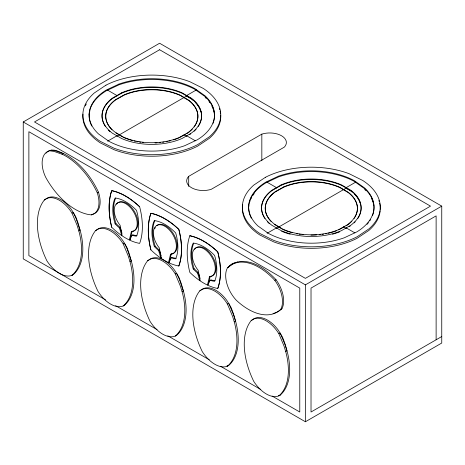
<?xml version="1.0" encoding="UTF-8"?>
<svg xmlns="http://www.w3.org/2000/svg" width="465" height="465" viewBox="0 0 465 465"><rect width="100%" height="100%" fill="white"/><g stroke="black" fill="none" stroke-linecap="round" stroke-linejoin="round"><path stroke-width="0.7" d="M129.421 239.638L131.339 231.739A16.234 9.376 60 0 0 134.536 213.545A16.234 9.376 60 0 0 116.889 203.356A16.234 9.376 60 0 0 120.086 225.24L122.051 235.383A0.668 0.384 60 0 1 121.603 235.121L119.441 227.914A42.484 24.529 60 0 1 115.14 223.903A39.362 22.727 60 0 1 115.14 197.985A40.781 23.546 60 0 1 136.512 210.372A41.838 24.157 60 0 1 136.512 236.185A34.741 20.059 60 0 1 132.025 235.209L129.811 239.864C129.02 240.103 130.043 238.725 130.444 239.475M130.188 239.248L132.124 231.285A16.234 9.376 60 0 0 134.6 211.755A16.234 9.376 60 0 0 116.465 204.251M168.597 262.254L170.516 254.355A16.234 9.376 60 0 0 173.712 236.168A16.234 9.376 60 0 0 156.071 225.978A16.234 9.376 60 0 0 159.268 247.862L161.227 257.999A0.668 0.384 60 0 1 160.78 257.744L158.617 250.536A42.484 24.529 60 0 1 154.316 246.52A39.362 22.727 60 0 1 154.316 220.602A40.781 23.546 60 0 1 175.689 232.988A41.838 24.157 60 0 1 175.689 258.807A34.741 20.059 60 0 1 171.201 257.831L168.993 262.481L168.597 262.254L169.498 262.01M169.37 261.865L171.306 253.902A16.234 9.376 60 0 0 174.503 235.709A16.234 9.376 60 0 0 156.856 225.525M207.524 284.731L209.442 276.826A16.234 9.376 60 0 0 212.639 258.639A16.234 9.376 60 0 0 194.992 248.45A16.234 9.376 60 0 0 198.189 270.334L200.153 280.476A0.668 0.384 60 0 1 199.706 280.215L197.538 273.007A42.484 24.529 60 0 1 193.242 268.991A39.362 22.727 60 0 1 193.242 243.079A40.781 23.546 60 0 1 214.615 255.459A41.838 24.157 60 0 1 214.615 281.279A34.741 20.059 60 0 1 210.128 280.302L207.721 285.004L207.524 284.731L208.308 284.272L210.227 276.373A16.234 9.376 60 0 0 212.703 256.849A16.234 9.376 60 0 0 194.568 249.339M227.542 267.735L226.688 269.473A24.599 14.206 60 0 0 236.237 300.187A57.265 33.062 60 0 0 280.773 309.33L281.947 308.65A24.907 14.38 60 0 0 276.03 279.732A55.12 31.823 60 0 0 238.167 261.905C233.994 262.603 230.861 265.416 227.542 267.735L230.338 265.41L233.5 263.684L236.987 262.58A55.12 31.823 60 0 1 274.856 280.412A24.907 14.38 60 0 1 280.773 309.33M228.722 267.055C230.413 263.818 234.377 262.772 237.696 262.051L236.522 262.731M23.25 121.964L159.605 43.239L441.75 206.135L441.75 343.036L305.395 421.761L23.25 258.866L23.25 121.964L305.395 284.859L441.75 206.135M92.523 214.202L91.343 214.882A57.265 33.062 60 0 1 45.605 177.113A24.599 14.206 60 0 1 48.244 151.299L51.133 150.166L55.259 150.747L63.903 153.81A55.12 31.823 60 0 1 98.441 192.121A24.907 14.38 60 0 1 93.087 214.063M62.136 154.241L63.316 153.56C59.043 151.637 54.19 148.8 49.424 150.619A24.599 14.206 60 0 0 45.994 153.2M107.642 141.157L116.913 135.803M116.913 136.257L186.703 95.959M72.017 275.315A60.572 34.974 60 0 0 79.079 231.837L77.207 225.595L72.017 213.168L73.307 212.418L76.138 218.597L80.369 231.093A60.572 34.974 60 0 1 73.307 274.571L72.017 275.315A27.365 15.798 60 0 1 46.889 260.807A62.932 36.334 60 0 1 44.326 200.037L45.622 199.287A27.034 15.607 60 0 1 71.5 209.686L75.685 216.649L77.888 222.52L80.12 230.251L78.823 230.995M189.557 134.612L190.702 133.949M91.343 214.882A24.907 14.38 60 0 0 97.266 192.801L98.441 192.121M188.703 176.345L261.83 134.129A16.571 9.567 0 0 1 281.517 135.751A16.571 9.567 0 0 1 284.324 147.12L211.203 189.336A16.571 9.567 0 0 1 191.516 187.715A16.571 9.567 0 0 1 188.703 176.345L188.703 186.43M123.173 305.987A60.572 34.974 60 0 0 130.235 262.51L128.363 256.267L123.173 243.84L124.469 243.09L127.294 249.269L131.531 261.766A60.572 34.974 60 0 1 124.469 305.243L123.173 305.987A27.365 15.798 60 0 1 98.051 291.485A62.932 36.334 60 0 1 95.488 230.71L96.778 229.96A27.034 15.607 60 0 1 122.661 240.364L126.846 247.322L129.049 253.193L131.281 260.923L129.985 261.667M115.14 223.903L115.925 223.444A39.362 22.727 60 0 1 115.675 198.067M119.441 227.914L120.226 227.461L121.999 233.36M131.339 231.739L132.124 231.285M132.025 235.209L132.816 234.755A34.741 20.059 60 0 0 136.937 235.697M154.316 246.52L155.101 246.066A39.362 22.727 60 0 1 154.851 220.683M158.617 250.536L159.402 250.077L161.175 255.977M175.288 336.079A60.572 34.974 60 0 0 182.35 292.601L180.478 286.359L175.288 273.926L176.584 273.182L179.409 279.36L183.646 291.851A60.572 34.974 60 0 1 176.584 335.329L175.288 336.079A27.365 15.798 60 0 1 150.166 321.571A62.932 36.334 60 0 1 147.603 260.795L148.463 260.301M160.78 257.744L161.57 257.29M170.516 254.355L171.306 253.902M171.201 257.831L171.992 257.378A34.741 20.059 60 0 0 176.113 258.313M193.242 268.991L194.027 268.538A39.362 22.727 60 0 1 193.777 243.16M197.538 273.007L198.328 272.554L200.101 278.448M276.437 227.902L267.166 233.256L267.166 232.506M276.437 228.356L346.227 188.063M182.1 291.758L183.396 291.009L181.164 283.278L178.961 277.407L174.776 270.45A27.034 15.607 60 0 0 148.893 260.051M209.442 276.826L210.227 276.373M210.128 280.302L210.918 279.849A34.741 20.059 60 0 0 215.039 280.784M227.431 366.182A60.572 34.974 60 0 0 234.494 322.704L232.622 316.462L227.431 304.029L228.728 303.285L233.918 315.712L235.79 321.96A60.572 34.974 60 0 1 228.728 365.432L227.431 366.182A27.365 15.798 60 0 1 202.31 351.674A62.932 36.334 60 0 1 199.741 290.904L201.037 290.154A27.034 15.607 60 0 1 226.914 300.553L231.105 307.516L233.308 313.387L235.534 321.117L234.244 321.861M349.081 226.711L350.226 226.054M274.856 280.412L276.03 279.732M278.872 395.878A60.572 34.974 60 0 0 285.934 352.4L284.063 346.158L278.872 333.731L280.168 332.981L285.359 345.414L287.231 351.656A60.572 34.974 60 0 1 280.168 395.134L278.872 395.878A27.365 15.798 60 0 1 253.751 381.376A62.932 36.334 60 0 1 251.181 320.6L252.478 319.856A27.034 15.607 60 0 1 278.355 330.255L282.546 337.212L284.743 343.083L286.975 350.813L285.684 351.563M441.75 336.538L311.021 412.013L311.021 288.108L436.124 215.882L436.124 339.787M179.257 137.785L185.384 134.362M186.645 133.658L187.906 132.955A46.087 26.61 0 0 0 192.336 129.078M338.782 229.884L344.908 226.461M346.169 225.757L347.431 225.054A46.087 26.61 0 0 0 351.86 221.177M49.953 150.846L54.08 151.427L62.729 154.49A55.12 31.823 60 0 1 97.266 192.801M186.703 135.803L195.358 140.802M346.227 227.902L354.882 232.901M186.703 136.257L184.123 134.763L184.123 135.065M346.227 228.356L343.647 226.868L343.647 227.164M105.555 299.884L28.877 255.616L28.877 131.705L299.774 288.108L299.774 412.013L272.118 396.046M115.611 305.691L157.094 329.644M167.778 335.811L209.262 359.759M220.579 366.292L260.801 389.519M274.309 224.357L282.063 228.983M115.965 132.961L122.545 136.884M278.872 333.731L277.064 330.999A27.034 15.607 60 0 0 251.181 320.6M227.431 304.029L225.624 301.303A27.034 15.607 60 0 0 199.741 290.904M175.288 273.926L173.48 271.2A27.034 15.607 60 0 0 147.603 260.795M123.173 243.84L121.365 241.108A27.034 15.607 60 0 0 95.488 230.71M72.017 213.168L70.203 210.436A27.034 15.607 60 0 0 44.326 200.037M355.504 181.501L355.504 182.257L346.227 187.61L346.227 188.36L350.848 191.034A49.778 28.737 0 0 1 352.028 191.964M305.395 284.859L305.395 421.761M276.437 188.063L276.437 187.61L267.166 182.257L267.166 181.501M261.83 134.129L261.83 160.774M195.98 89.402L195.98 90.158L186.703 95.511L186.703 96.261L191.324 98.935A49.778 28.737 0 0 1 193.074 100.335M116.913 95.959L116.913 95.511L107.642 90.158L107.642 89.402M139.645 206.786A67.03 38.7 60 0 1 139.645 243.387A60.032 34.66 60 0 1 111.722 227.263A71.657 41.373 60 0 1 111.722 190.662A66.018 38.113 60 0 1 139.645 206.786A61.415 35.456 60 0 0 111.722 190.662A69.75 40.269 60 0 0 111.722 227.263M178.827 266.003A60.032 34.66 60 0 1 150.898 249.879A70.692 40.815 60 0 1 150.898 213.284A66.018 38.113 60 0 1 178.827 229.408A68.855 39.752 60 0 1 178.827 266.003A67.03 38.7 60 0 0 178.827 229.408A61.415 35.456 60 0 0 150.898 213.284A69.75 40.269 60 0 0 150.898 249.879M189.819 235.755A69.75 40.269 60 0 0 189.819 272.356A60.032 34.66 60 0 0 217.748 288.48A67.931 39.217 60 0 0 217.748 251.879A66.018 38.113 60 0 0 189.819 235.755A61.415 35.456 60 0 1 217.748 251.879A67.03 38.7 60 0 1 217.748 288.48M220.73 115.244A68.948 39.81 0 0 1 209.43 138.268L197.666 146.138A68.948 39.81 0 0 1 113.942 149.678L100.324 142.883A68.948 39.81 0 0 1 82.973 114.111M85.316 105.886A68.948 39.81 0 0 1 86.351 103.904M219.329 108.345A68.948 39.81 0 0 1 219.771 109.699M220.137 111.071A68.948 39.81 0 0 1 220.613 113.849M380.167 210.808A68.948 39.81 0 0 1 368.954 230.373L357.19 238.237A68.948 39.81 0 0 1 273.467 241.777L259.842 234.982A68.948 39.81 0 0 1 242.678 204.833M378.853 200.444A68.948 39.81 0 0 1 379.295 201.798M379.661 203.17A68.948 39.81 0 0 1 380.26 209.43M281.947 308.65A57.265 33.062 60 0 1 273.06 313.538M280.168 395.134A27.365 15.798 60 0 1 278.349 395.669M228.728 365.432A27.365 15.798 60 0 1 226.908 365.972M176.584 335.329A27.365 15.798 60 0 1 175.392 335.724M124.469 305.243A27.365 15.798 60 0 1 123.272 305.639M73.307 274.571A27.365 15.798 60 0 1 72.116 274.966M198.328 272.554A42.484 24.529 60 0 1 194.027 268.538M154.775 228.664A16.234 9.376 60 0 1 155.31 227.426M159.402 250.077A42.484 24.529 60 0 1 155.101 246.066M120.226 227.461A42.484 24.529 60 0 1 115.925 223.444M357.742 218.602A49.778 28.737 0 0 0 350.848 190.731L341.67 185.425A49.778 28.737 0 0 0 281.069 185.395L271.868 190.691A49.778 28.737 0 0 0 264.893 218.55M355.155 221.84A49.778 28.737 0 0 1 354.161 222.851M339.752 231.803A49.778 28.737 0 0 1 332.428 234.238M290.154 234.215A49.778 28.737 0 0 1 281.604 231.256M269.514 223.793A49.778 28.737 0 0 1 267.468 221.793M370.489 219.718A62.682 36.189 0 0 1 369.727 220.91M368.449 222.659A62.682 36.189 0 0 1 367.025 224.363M251.292 218.149A62.682 36.189 0 0 1 265.724 182.931L278.401 176.962A62.682 36.189 0 0 1 354.324 181.426L364.665 188.744A62.682 36.189 0 0 1 372.587 215.435M248.717 206.879A62.682 36.189 0 0 1 248.868 205.524M249.624 202.159A62.682 36.189 0 0 1 250.077 200.834M250.873 198.962A62.682 36.189 0 0 1 251.484 197.753M252.937 195.358A62.682 36.189 0 0 1 254.216 193.603M364.665 189.499A62.682 36.189 0 0 1 365.705 190.511M371.372 198.113A62.682 36.189 0 0 1 373.784 205.425M354.039 218.515A46.087 26.61 0 0 0 348.355 192.661L339.991 187.668A46.087 26.61 0 0 0 283.882 187.133L275.239 191.964A46.087 26.61 0 0 0 265.544 211.546M336.311 230.873A46.087 26.61 0 0 1 328.267 233.256M326.947 233.546A46.087 26.61 0 0 1 325.605 233.808M323.559 234.162A46.087 26.61 0 0 1 322.175 234.372M320.786 234.552A46.087 26.61 0 0 1 319.391 234.709M316.595 234.941A46.087 26.61 0 0 1 310.928 235.116M303.174 234.697A46.087 26.61 0 0 1 301.785 234.54M300.396 234.36A46.087 26.61 0 0 1 299.012 234.151M297.647 233.918A46.087 26.61 0 0 1 296.292 233.663M292.311 232.744A46.087 26.61 0 0 1 282.673 229.35M271.043 221.433A46.087 26.61 0 0 1 265.684 212.168M354.714 194.417A49.778 28.737 0 0 1 356.946 197.009M357.335 197.538A49.778 28.737 0 0 1 360.52 204.112M198.218 126.497A49.778 28.737 0 0 0 191.324 98.632L182.146 93.326A49.778 28.737 0 0 0 121.545 93.291L112.35 98.592A49.778 28.737 0 0 0 105.369 126.451M196.102 129.224A49.778 28.737 0 0 1 194.12 131.246M109.99 131.694A49.778 28.737 0 0 1 108.432 130.2M91.768 126.05A62.682 36.189 0 0 1 106.2 90.832L118.883 84.863A62.682 36.189 0 0 1 194.806 89.327L205.146 96.644A62.682 36.189 0 0 1 213.063 123.335M89.193 114.779A62.682 36.189 0 0 1 89.344 113.425M89.582 112.071A62.682 36.189 0 0 1 89.908 110.722M205.146 97.4A62.682 36.189 0 0 1 206.187 98.406M208.983 101.579A62.682 36.189 0 0 1 209.802 102.672M211.848 106.014A62.682 36.189 0 0 1 214.353 114.001M194.091 126.997A46.087 26.61 0 0 0 188.831 100.562L180.467 95.569A46.087 26.61 0 0 0 124.358 95.034L115.715 99.865A46.087 26.61 0 0 0 106.02 119.447M178.653 138.035A46.087 26.61 0 0 1 173.526 139.878M170.812 140.651A46.087 26.61 0 0 1 168.743 141.157M167.423 141.447A46.087 26.61 0 0 1 166.081 141.709M164.035 142.063A46.087 26.61 0 0 1 162.657 142.273M160.565 142.534A46.087 26.61 0 0 1 159.164 142.679M157.071 142.842A46.087 26.61 0 0 1 154.961 142.958M143.65 142.598A46.087 26.61 0 0 1 142.261 142.441M140.872 142.255A46.087 26.61 0 0 1 139.488 142.052M138.122 141.819A46.087 26.61 0 0 1 136.768 141.563M135.431 141.279A46.087 26.61 0 0 1 134.118 140.982M132.787 140.645A46.087 26.61 0 0 1 123.155 137.251M112.019 129.84A46.087 26.61 0 0 1 106.159 120.069M195.19 102.317A49.778 28.737 0 0 1 197.427 104.91M197.811 105.433A49.778 28.737 0 0 1 200.996 112.013M105.95 85.176L94.192 93.041A68.948 39.81 0 0 0 100.324 141.377L113.942 148.172A68.948 39.81 0 0 0 197.666 144.632L209.43 136.762A68.948 39.81 0 0 0 203.298 88.431L189.674 81.637A68.948 39.81 0 0 0 105.95 85.176M265.474 177.275L253.71 185.146A68.948 39.81 0 0 0 259.842 233.477L273.467 240.271A68.948 39.81 0 0 0 357.19 236.732L368.954 228.867A68.948 39.81 0 0 0 362.822 180.53L349.198 173.736A68.948 39.81 0 0 0 265.474 177.275M159.605 49.738L34.497 121.964L305.395 278.366L430.503 206.135L159.605 49.738M121.545 92.843L112.35 98.144A49.778 28.737 0 0 0 112.292 133.13L121.475 138.442A49.778 28.737 0 0 0 182.077 138.471L191.272 133.17A49.778 28.737 0 0 0 191.324 98.185L182.146 92.872A49.778 28.737 0 0 0 121.545 92.843M281.069 184.942L271.868 190.243A49.778 28.737 0 0 0 271.816 225.229L280.994 230.541A49.778 28.737 0 0 0 341.601 230.57L350.796 225.269A49.778 28.737 0 0 0 350.848 190.284L341.67 184.971A49.778 28.737 0 0 0 281.069 184.942M124.358 94.732L115.715 99.562A46.087 26.61 0 0 0 114.785 131.955L123.155 136.948A46.087 26.61 0 0 0 179.257 137.483L187.906 132.653A46.087 26.61 0 0 0 188.831 100.26L180.467 95.267A46.087 26.61 0 0 0 124.358 94.732M283.882 186.831L275.239 191.661A46.087 26.61 0 0 0 274.309 224.054L282.673 229.047A46.087 26.61 0 0 0 338.782 229.582L347.431 224.752A46.087 26.61 0 0 0 348.355 192.359L339.991 187.366A46.087 26.61 0 0 0 283.882 186.831M118.883 84.113L106.2 90.082A62.682 36.189 0 0 0 98.475 133.914L108.816 141.238A62.682 36.189 0 0 0 184.739 145.696L197.422 139.727A62.682 36.189 0 0 0 205.146 95.895L194.806 88.571A62.682 36.189 0 0 0 118.883 84.113M278.401 176.212L265.724 182.181A62.682 36.189 0 0 0 257.999 226.013L268.34 233.337A62.682 36.189 0 0 0 344.263 237.795L356.946 231.826A62.682 36.189 0 0 0 364.665 187.994L354.324 180.67A62.682 36.189 0 0 0 278.401 176.212"/></g></svg>
